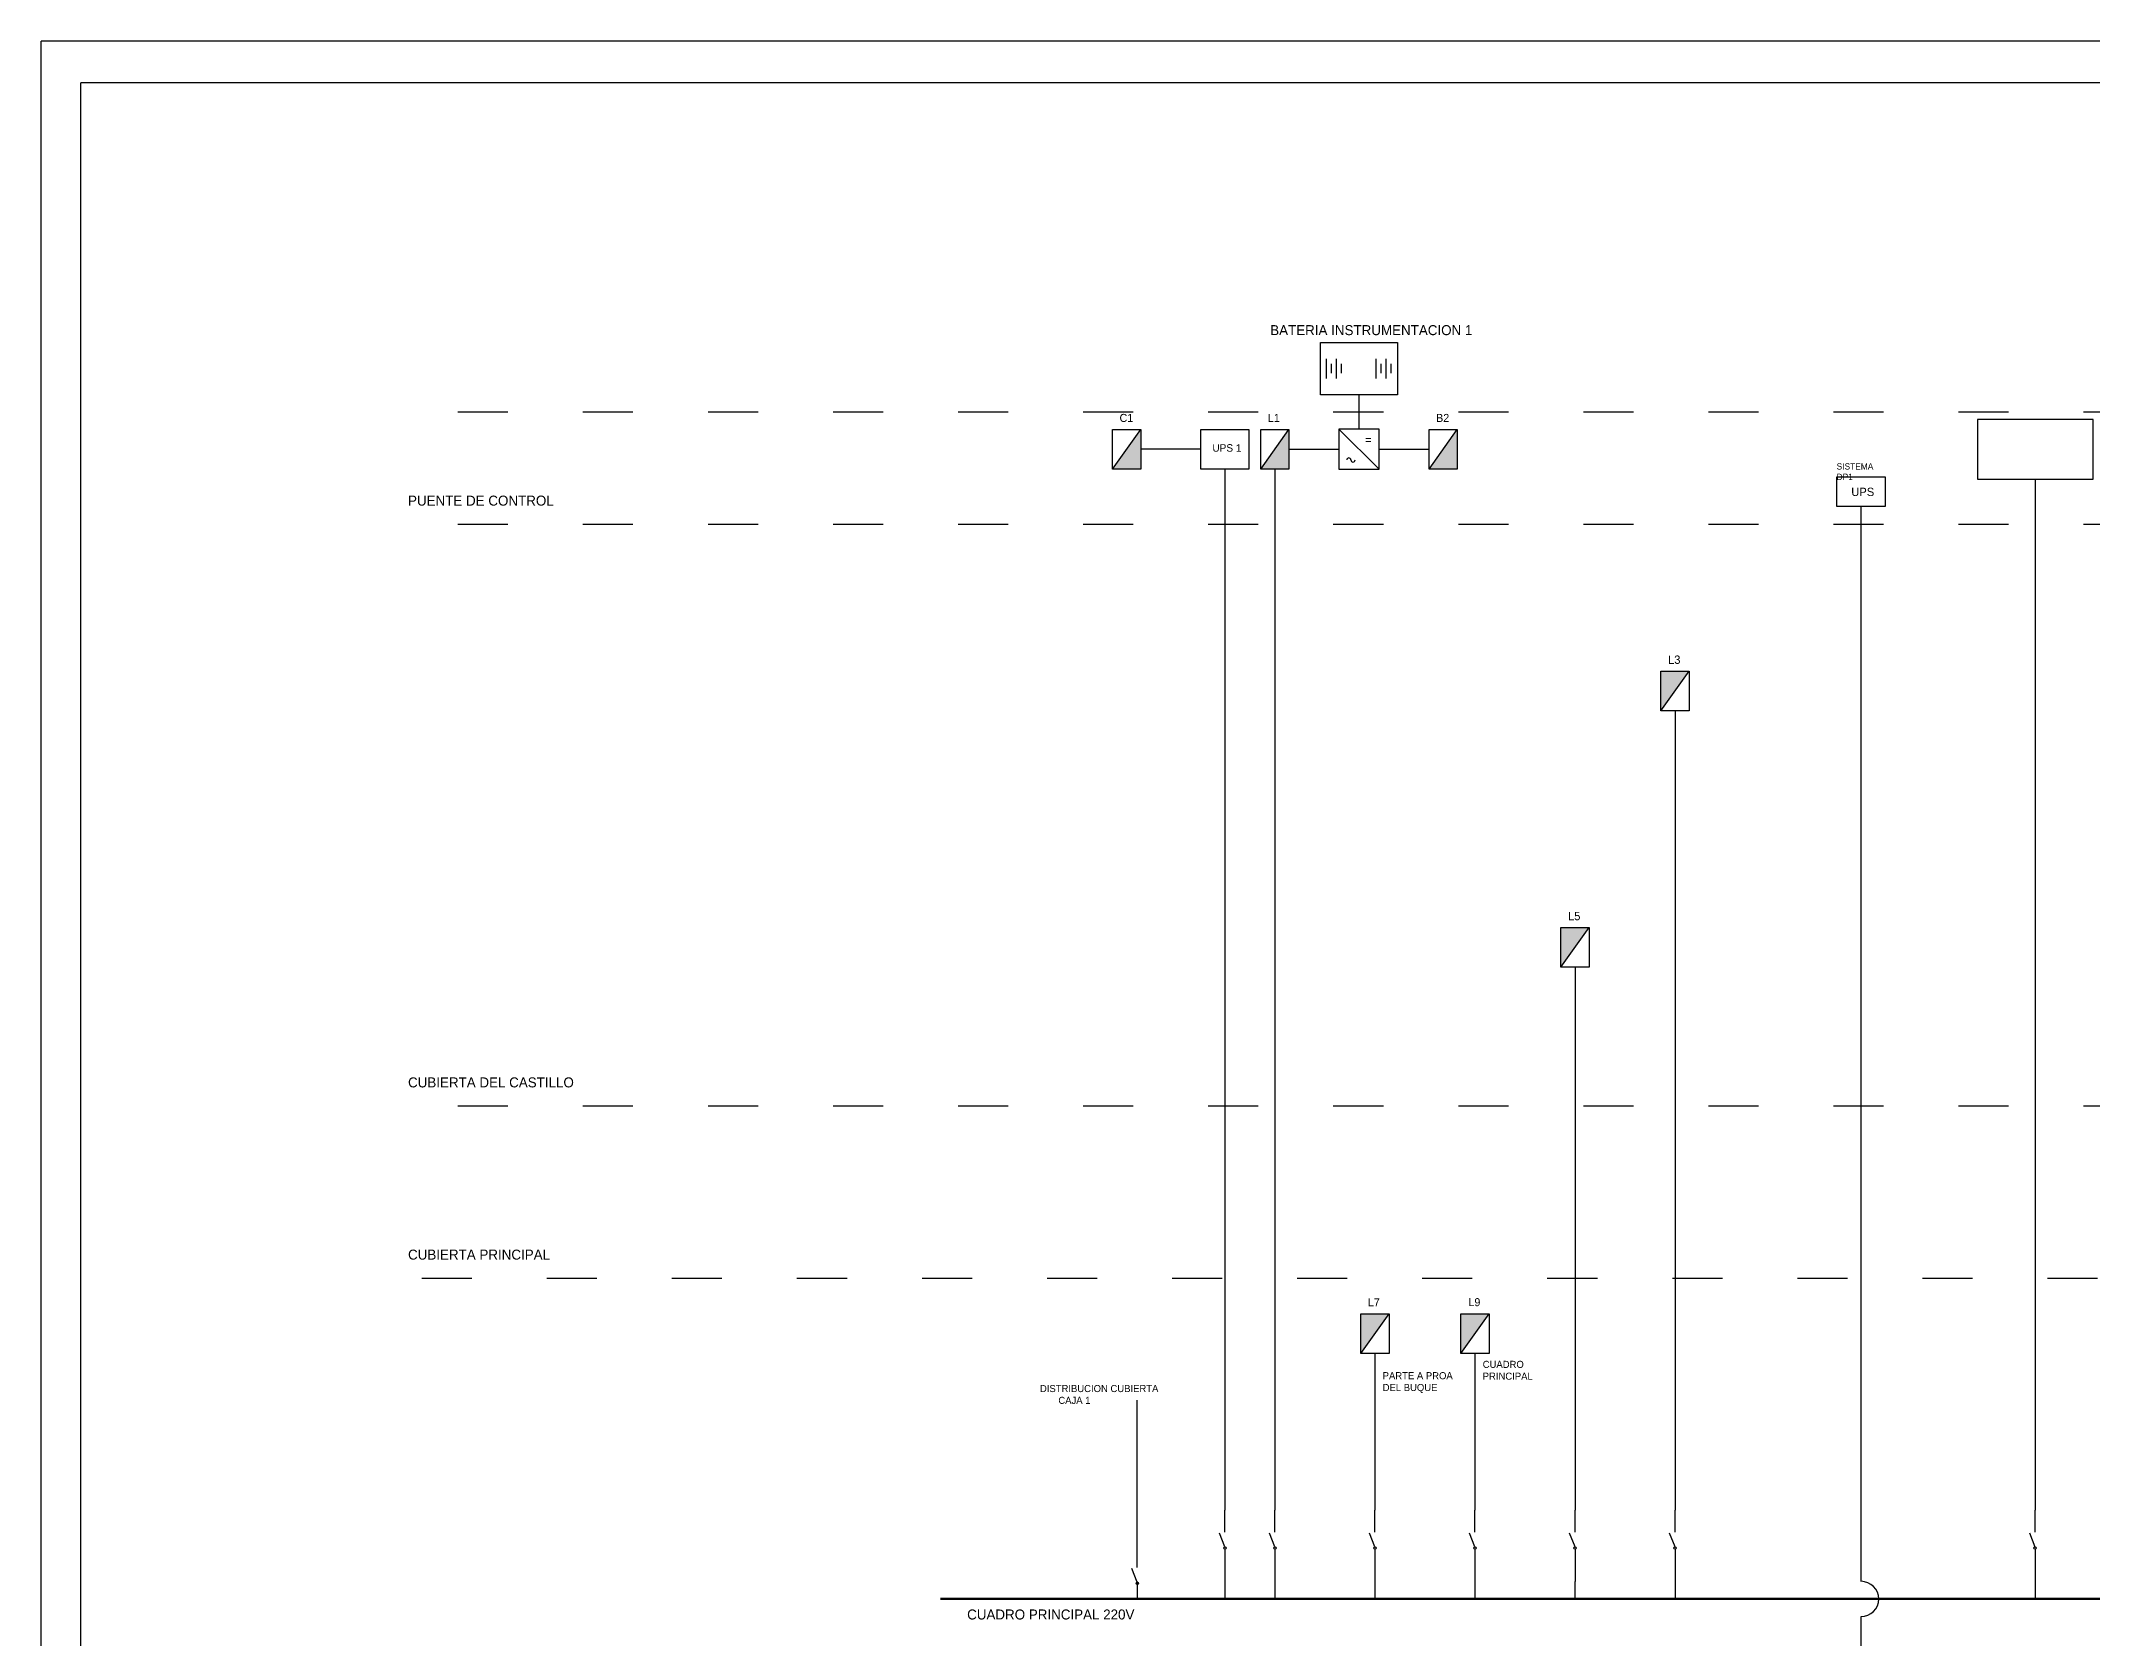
# Model space of a CAD drawing. Header units: millimetres. Extents: x 410 to 82986, y -218 to 41782.
# Drawn here: x 410 to 25022, y 22613 to 41782 of the extents above; entities that cross this region are included whole.
import ezdxf

# ---------------------------------------------------------------- set-up
doc = ezdxf.new("R2010")
doc.units = ezdxf.units.MM
doc.header["$LTSCALE"] = 50
doc.linetypes.add('ACAD_ISO03W100', pattern=[30, 12, -18])
doc.layers.add('D3', color=3, linetype='Continuous')
doc.styles.get("Standard").update_dxf_attribs({"font": 'Gothic.TTF'})

# ---------------------------------------------------------------- blocks, each defined once
blk = doc.blocks.new('LINEA CONEXION BARRAS')
blk.add_line((-2.6, 0), (-2.6, -17.7))
blk = doc.blocks.new('INTERRUPTOR')
for p, q in [((0, 31.6), (0, 53.7)), ((0, 16.8), (-5.4, 30.6)), ((0, 14.5), (0, 0))]:
    blk.add_line(p, q)
blk.add_circle((0, 15.7), 1.17)
blk = doc.blocks.new('CUADRO')
blk.add_hatch(color=256).paths.add_polyline_path([(-14.1, 94.7), (-14.1, 55.1), (14.1, 94.7)])
for p, q in [((-14.1, 55.1), (14.1, 94.7)), ((0, 55.1), (0, 0))]:
    blk.add_line(p, q)
blk.add_lwpolyline([(-14.1, 94.7), (14.1, 94.7), (14.1, 55.1), (-14.1, 55.1)], close=True)

msp = doc.modelspace()

# ---------------------------------------------------------------- hatches: boundary and pattern name
for points in [[(13261, 36647), (13600, 36647), (13600, 37123)], [(15040, 36647), (15378, 36647), (15378, 37123)], [(17058, 36647), (17396, 36647), (17396, 37123)]]:
    msp.add_hatch(color=256).paths.add_polyline_path(points)

# ---------------------------------------------------------------- linework, layer by layer
for p, q in [((15823, 37970), (15823, 37734)), ((15883, 37908), (15883, 37796)), ((15943, 37970), (15943, 37734)), ((16003, 37908), (16003, 37796)), ((16419, 37970), (16419, 37734)), ((16479, 37908), (16479, 37796)), ((16539, 37970), (16539, 37734)), ((16599, 37908), (16599, 37796)), ((16218, 37539), (16218, 37125)), ((13261, 36647), (13600, 37123)), ((15040, 36647), (15378, 37123)), ((15978, 37125), (15978, 36645)), ((16458, 37125), (15978, 37125)), ((15978, 37125), (16458, 36645)), ((16458, 36645), (16458, 37125)), ((17058, 36647), (17396, 37123)), ((14320, 36885), (13600, 36885)), ((15378, 36885), (15978, 36885)), ((16458, 36885), (17058, 36885)), ((14609, 36647), (14609, 25072)), ((15209, 36647), (15209, 25072)), ((15978, 36645), (16458, 36645)), ((24328, 36526), (24328, 25071)), ((22240, 23304), (22240, 36199)), ((20009, 33088), (20009, 25072)), ((18809, 30012), (18809, 25072)), ((16409, 25683), (16409, 25072)), ((17609, 25683), (17609, 25072)), ((13559, 23737), (13559, 25479)), ((14609, 25072), (14609, 24160)), ((15209, 25072), (15209, 24160)), ((16409, 25072), (16409, 24160)), ((17609, 25072), (17609, 24160)), ((18809, 25072), (18809, 24160)), ((20009, 25072), (20009, 24160)), ((24328, 25071), (24328, 24159)), ((14609, 23516), (14609, 23304)), ((15209, 23516), (15209, 23304)), ((16409, 23516), (16409, 23304)), ((17609, 23516), (17609, 23304)), ((18809, 23516), (18809, 23304)), ((20009, 23516), (20009, 23304)), ((24328, 23515), (24328, 23093)), ((22240, 17440), (22240, 22881))]:
    msp.add_line(p, q)
at = {"color": 2, "linetype": 'ACAD_ISO03W100'}
for p, q in [((61510, 37332), (4857, 37332)), ((61510, 35982), (4857, 35982)), ((61510, 29003), (4857, 29003)), ((46077, 26937), (4857, 26937))]:
    msp.add_line(p, q, dxfattribs=at)
at = {"color": 1, "lineweight": 50}
msp.add_line((11199, 23093), (43490, 23093), dxfattribs=at)
for points in [[(15756, 38165), (16680, 38165), (16680, 37539), (15756, 37539)], [(25022, 37244), (23635, 37244), (23635, 36526), (25022, 36526)], [(13261, 37123), (13600, 37123), (13600, 36647), (13261, 36647)], [(14320, 37123), (14898, 37123), (14898, 36647), (14320, 36647)], [(15040, 37123), (15378, 37123), (15378, 36647), (15040, 36647)], [(17058, 37123), (17396, 37123), (17396, 36647), (17058, 36647)], [(21951, 36555), (22529, 36555), (22529, 36199), (21951, 36199)]]:
    msp.add_lwpolyline(points, close=True)
for centre, radius, start, end in [((16096, 36757), 25, 0, 180), ((16146, 36757), 25, 180, 0), ((22240, 23093), 212, 270, 90)]:
    msp.add_arc(centre, radius, start, end)
at = {"layer": 'D3'}
for p in [(82986, 41782), (410, -218)]:
    msp.add_line(p, (410, 41782), dxfattribs=at)
at = {"layer": 'D3', "color": 2}
for p in [(82486, 41282), (886, 282)]:
    msp.add_line(p, (886, 41282), dxfattribs=at)

# ---------------------------------------------------------------- block references
at = {"xscale": 12, "yscale": 12, "zscale": 12}
for name, p in [('CUADRO', (20009, 33088)), ('CUADRO', (18809, 30012)), ('CUADRO', (16409, 25378)), ('CUADRO', (17609, 25378)), ('INTERRUPTOR', (14609, 23516)), ('INTERRUPTOR', (15209, 23516)), ('INTERRUPTOR', (16409, 23516)), ('INTERRUPTOR', (17609, 23516)), ('INTERRUPTOR', (18809, 23516)), ('INTERRUPTOR', (20009, 23516)), ('INTERRUPTOR', (24328, 23515)), ('INTERRUPTOR', (13559, 23093)), ('LINEA CONEXION BARRAS', (13590, 23304)), ('LINEA CONEXION BARRAS', (14640, 23304)), ('LINEA CONEXION BARRAS', (15240, 23304)), ('LINEA CONEXION BARRAS', (16440, 23304)), ('LINEA CONEXION BARRAS', (17640, 23304)), ('LINEA CONEXION BARRAS', (18840, 23304)), ('LINEA CONEXION BARRAS', (20040, 23304))]:
    msp.add_blockref(name, p, dxfattribs=at)

# ---------------------------------------------------------------- texts
at = {"linetype": 'ACAD_ISO03W100'}
msp.add_text('BATERIA INSTRUMENTACION 1', height=120, dxfattribs=at).set_placement((15153, 38254))
at = {"attachment_point": 1}
for s, insert, char_height, width in [('C1', (13346, 37309), 96, 373.46), ('L1', (15125, 37309), 96, 373.46), ('B2', (17143, 37309), 96, 373.46), ('=', (16292, 37049), 100, 488.76), ('SISTEMA DP1', (21947, 36717), 75, 595.16), ('L3', (19925, 34411), 100, 373.46), ('L5', (18725, 31335), 100, 373.46), ('L7', (16325, 26700), 96, 373.46), ('L9', (17531, 26702), 96, 355.06), (' CUADRO PRINCIPAL', (17702, 25950), 85, 289.22)]:
    msp.add_mtext(s, dxfattribs=dict(at, insert=insert, char_height=char_height, width=width))
for s, insert, char_height in [('UPS 1', (14460, 36946), 90), ('UPS', (22123, 36424), 100)]:
    msp.add_mtext(s, dxfattribs=dict(at, insert=insert, char_height=char_height))
at = {"linetype": 'ACAD_ISO03W100', "width": 3582.5, "attachment_point": 1}
for s, insert, char_height in [('PUENTE DE CONTROL\\P\\P{\\H0.9413x;   }', (4812, 36329), 120), ('CUBIERTA DEL CASTILLO\\P\\P{\\H0.9413x;   }', (4812, 29350), 120), ('CUBIERTA PRINCIPAL\\P\\P{\\H0.9413x;   }', (4812, 27284), 120), ('DISTRIBUCION CUBIERTA\\P       CAJA 1\\P\\P{\\H1.334x;   }', (12391, 25660), 85), ('CUADRO PRINCIPAL 220V \\P\\P{\\H0.9716x;   }', (11518, 22967), 120)]:
    msp.add_mtext(s, dxfattribs=dict(at, insert=insert, char_height=char_height))
at = {"color": 0, "insert": (16502, 25814), "char_height": 85, "width": 911.54, "attachment_point": 1}
msp.add_mtext('PARTE A PROA DEL BUQUE', dxfattribs=at)

doc.saveas('drawing.dxf')
